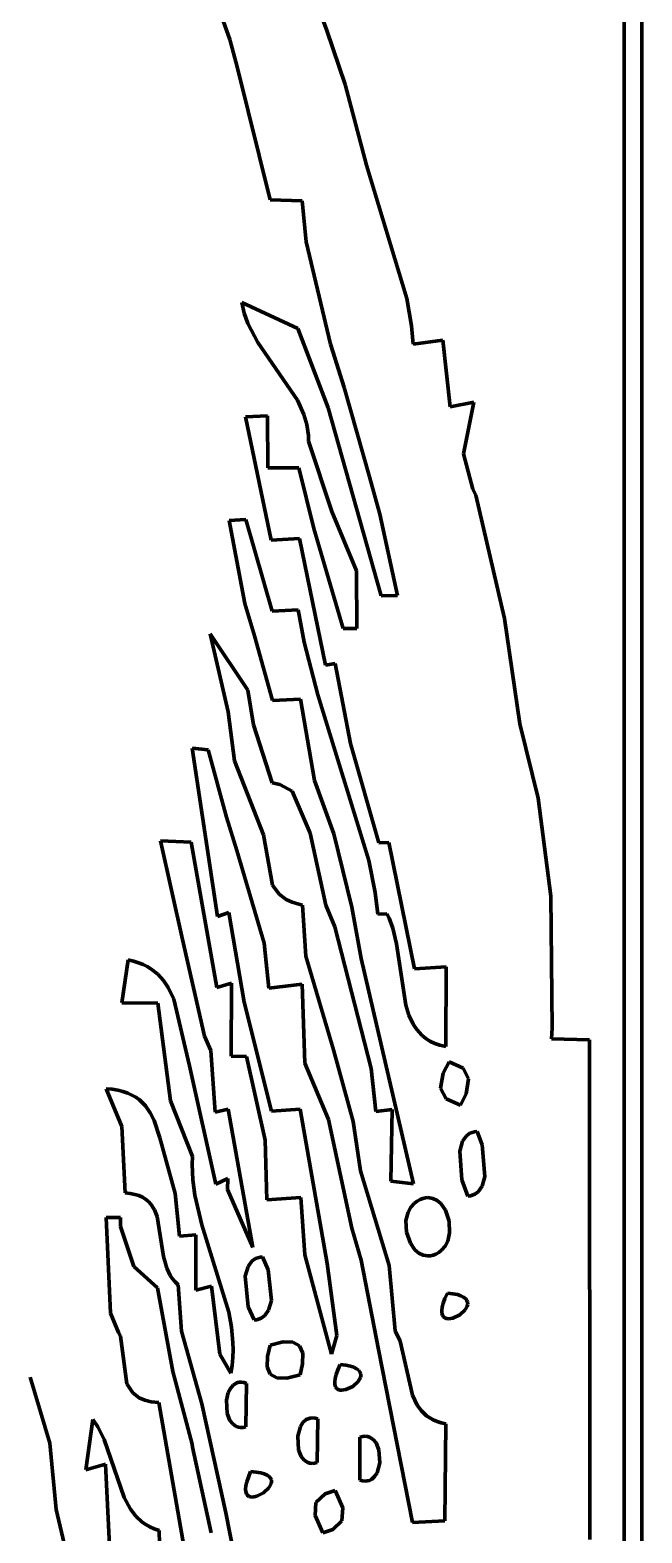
# Model space of a CAD drawing. Header units: millimetres. Extents: x 0 to 7.9, y 0 to 11.
# Drawn here: x 7.399 to 7.875, y 2.463 to 3.632 of the extents above; entities that cross this region are included whole.
import ezdxf

# ---------------------------------------------------------------- set-up
doc = ezdxf.new("R2010")
doc.units = ezdxf.units.MM
doc.layers.add('color#010101ff', color=7, linetype='CONTINUOUS', lineweight=100)
doc.layers.add('color#ffffffff', color=7, linetype='CONTINUOUS', lineweight=100)

msp = doc.modelspace()

# ---------------------------------------------------------------- linework, layer by layer
at = {"layer": 'color#010101ff'}
for p, q in [((7.875, 11.0278), (7.875, 0)), ((7.8611, 0.014), (7.8616, 11.0137)), ((7.5542, 3.6248), (7.5072, 3.7559)), ((7.6132, 3.6766), (7.6297, 3.6317)), ((7.56, 3.6036), (7.5542, 3.6248)), ((7.6297, 3.6317), (7.644, 3.5897)), ((7.5855, 3.5), (7.56, 3.6036)), ((7.644, 3.5897), (7.6607, 3.527)), ((7.6607, 3.527), (7.6919, 3.4234)), ((7.6106, 3.4994), (7.5855, 3.5)), ((7.6137, 3.4673), (7.6106, 3.4994)), ((7.6325, 3.3878), (7.6137, 3.4673)), ((7.5653, 3.4118), (7.5634, 3.4202)), ((7.5634, 3.4202), (7.6072, 3.3999)), ((7.6919, 3.4234), (7.6955, 3.4021)), ((7.5682, 3.4038), (7.5653, 3.4118)), ((7.576, 3.389), (7.5682, 3.4038)), ((7.6072, 3.3999), (7.6307, 3.3382)), ((7.6955, 3.4021), (7.6969, 3.3877)), ((7.6969, 3.3877), (7.7199, 3.391)), ((7.7199, 3.391), (7.7258, 3.3391)), ((7.6069, 3.3443), (7.576, 3.389)), ((7.6344, 3.382), (7.6325, 3.3878)), ((7.6431, 3.354), (7.6344, 3.382)), ((7.6119, 3.3331), (7.6069, 3.3443)), ((7.6628, 3.2847), (7.6431, 3.354)), ((7.5664, 3.3312), (7.5835, 3.3321)), ((7.5835, 3.3321), (7.5837, 3.2917)), ((7.6141, 3.3252), (7.6119, 3.3331)), ((7.6307, 3.3382), (7.672, 3.1919)), ((7.7258, 3.3391), (7.7441, 3.3427)), ((7.7441, 3.3427), (7.7362, 3.3024)), ((7.5863, 3.2352), (7.5664, 3.3312)), ((7.6154, 3.3168), (7.6141, 3.3252)), ((7.6155, 3.3123), (7.6154, 3.3168)), ((7.6336, 3.2576), (7.6155, 3.3123)), ((7.7362, 3.3024), (7.7433, 3.2749)), ((7.5837, 3.2917), (7.608, 3.2917)), ((7.608, 3.2917), (7.6197, 3.2443)), ((7.671, 3.2555), (7.6628, 3.2847)), ((7.7433, 3.2749), (7.7458, 3.2703)), ((7.7458, 3.2703), (7.7681, 3.1743)), ((7.5536, 3.2506), (7.5667, 3.2514)), ((7.5659, 3.1861), (7.5536, 3.2506)), ((7.5667, 3.2514), (7.5872, 3.1802)), ((7.6528, 3.2114), (7.6336, 3.2576)), ((7.6846, 3.1922), (7.671, 3.2555)), ((7.6197, 3.2443), (7.6423, 3.1667)), ((7.6085, 3.2366), (7.5863, 3.2352)), ((7.6287, 3.138), (7.6085, 3.2366)), ((7.6531, 3.1667), (7.6528, 3.2114)), ((7.672, 3.1919), (7.6846, 3.1922)), ((7.5734, 3.161), (7.5659, 3.1861)), ((7.5872, 3.1802), (7.6075, 3.181)), ((7.6075, 3.181), (7.612, 3.1559)), ((7.7681, 3.1743), (7.78, 3.0925)), ((7.5529, 3.1018), (7.5388, 3.1625)), ((7.5388, 3.1625), (7.5683, 3.1186)), ((7.5873, 3.1105), (7.5734, 3.161)), ((7.6423, 3.1667), (7.6531, 3.1667)), ((7.612, 3.1559), (7.6227, 3.1151)), ((7.6362, 3.1393), (7.6287, 3.138)), ((7.6481, 3.0771), (7.6362, 3.1393)), ((7.5683, 3.1186), (7.5727, 3.0916)), ((7.6091, 3.1117), (7.5873, 3.1105)), ((7.62, 3.0484), (7.6091, 3.1117)), ((7.6227, 3.1151), (7.6624, 2.986)), ((7.5579, 3.0636), (7.5529, 3.1018)), ((7.5727, 3.0916), (7.5872, 3.0465)), ((7.78, 3.0925), (7.7941, 3.0347)), ((7.6702, 2.9998), (7.6481, 3.0771)), ((7.5447, 2.9426), (7.5249, 3.0736)), ((7.5249, 3.0736), (7.5372, 3.0721)), ((7.5372, 3.0721), (7.5517, 3.0198)), ((7.5803, 3.0062), (7.5579, 3.0636)), ((7.5872, 3.0465), (7.5932, 3.0452)), ((7.5932, 3.0452), (7.6027, 3.04)), ((7.6027, 3.04), (7.6166, 3.0075)), ((7.6351, 3.0068), (7.62, 3.0484)), ((7.7941, 3.0347), (7.8041, 2.9585)), ((7.5517, 3.0198), (7.5596, 2.9938)), ((7.5875, 2.9669), (7.5803, 3.0062)), ((7.6166, 3.0075), (7.6288, 2.9515)), ((7.6492, 2.9499), (7.6351, 3.0068)), ((7.5174, 2.9247), (7.5002, 3.0014)), ((7.5002, 3.0014), (7.5241, 3.0005)), ((7.5241, 3.0005), (7.544, 2.8873)), ((7.5596, 2.9938), (7.581, 2.9217)), ((7.678, 3.0001), (7.6702, 2.9998)), ((7.698, 2.9019), (7.678, 3.0001)), ((7.6624, 2.986), (7.6673, 2.9612)), ((7.5927, 2.9599), (7.5875, 2.9669)), ((7.5981, 2.9558), (7.5927, 2.9599)), ((7.6673, 2.9612), (7.6695, 2.9444)), ((7.8041, 2.9585), (7.8051, 2.8558)), ((7.6026, 2.9537), (7.5981, 2.9558)), ((7.6078, 2.9521), (7.6026, 2.9537)), ((7.6107, 2.9515), (7.6078, 2.9521)), ((7.6133, 2.9116), (7.6107, 2.9515)), ((7.6288, 2.9515), (7.6359, 2.9345)), ((7.6563, 2.9098), (7.6492, 2.9499)), ((7.5533, 2.9458), (7.5447, 2.9426)), ((7.5653, 2.876), (7.5533, 2.9458)), ((7.6359, 2.9345), (7.6642, 2.8242)), ((7.6695, 2.9444), (7.6765, 2.9446)), ((7.6765, 2.9446), (7.6783, 2.9412)), ((7.6783, 2.9412), (7.681, 2.9336)), ((7.5345, 2.8496), (7.5174, 2.9247)), ((7.681, 2.9336), (7.6839, 2.9213)), ((7.581, 2.9217), (7.5846, 2.8867)), ((7.6348, 2.8389), (7.6133, 2.9116)), ((7.6839, 2.9213), (7.6912, 2.8736)), ((7.4702, 2.8753), (7.4751, 2.9088)), ((7.4751, 2.9088), (7.4792, 2.9078)), ((7.4792, 2.9078), (7.483, 2.9066)), ((7.483, 2.9066), (7.4866, 2.9052)), ((7.4866, 2.9052), (7.4898, 2.9036)), ((7.4898, 2.9036), (7.4928, 2.9018)), ((7.4928, 2.9018), (7.4981, 2.8976)), ((7.6972, 2.7347), (7.6563, 2.9098)), ((7.7225, 2.9033), (7.698, 2.9019)), ((7.7222, 2.8414), (7.7225, 2.9033)), ((7.4981, 2.8976), (7.5025, 2.8927)), ((7.5025, 2.8927), (7.5062, 2.8873)), ((7.544, 2.8873), (7.5556, 2.8907)), ((7.5556, 2.8907), (7.5551, 2.8338)), ((7.5846, 2.8867), (7.6105, 2.8898)), ((7.6105, 2.8898), (7.6127, 2.8286)), ((7.5062, 2.8873), (7.5105, 2.8782)), ((7.5105, 2.8782), (7.5229, 2.8263)), ((7.4982, 2.8751), (7.4702, 2.8753)), ((7.508, 2.7991), (7.4982, 2.8751)), ((7.5867, 2.7912), (7.5653, 2.876)), ((7.6912, 2.8736), (7.6936, 2.8659)), ((7.6936, 2.8659), (7.6969, 2.8589)), ((7.6969, 2.8589), (7.6989, 2.8557)), ((7.6989, 2.8557), (7.7012, 2.8528)), ((7.7012, 2.8528), (7.7038, 2.8501)), ((7.8051, 2.8558), (7.8046, 2.8473)), ((7.5395, 2.8382), (7.5345, 2.8496)), ((7.7038, 2.8501), (7.7067, 2.8477)), ((7.7067, 2.8477), (7.71, 2.8457)), ((7.71, 2.8457), (7.7137, 2.8439)), ((7.7137, 2.8439), (7.7177, 2.8424)), ((7.7177, 2.8424), (7.7222, 2.8414)), ((7.8046, 2.8473), (7.8341, 2.8467)), ((7.8341, 2.8467), (7.8344, 2.4579)), ((7.5428, 2.7904), (7.5395, 2.8382)), ((7.5551, 2.8338), (7.5672, 2.8336)), ((7.5672, 2.8336), (7.5817, 2.7687)), ((7.6501, 2.783), (7.6348, 2.8389)), ((7.7248, 2.8295), (7.7202, 2.8206)), ((7.7357, 2.8246), (7.7248, 2.8295)), ((7.5229, 2.8263), (7.5434, 2.7344)), ((7.6127, 2.8286), (7.6311, 2.7847)), ((7.6642, 2.8242), (7.6679, 2.7909)), ((7.7202, 2.8206), (7.7182, 2.8091)), ((7.7401, 2.8163), (7.7357, 2.8246)), ((7.47, 2.7793), (7.4579, 2.8086)), ((7.4579, 2.8086), (7.4626, 2.8082)), ((7.4626, 2.8082), (7.467, 2.8075)), ((7.467, 2.8075), (7.471, 2.8065)), ((7.471, 2.8065), (7.4747, 2.8052)), ((7.7182, 2.8091), (7.7227, 2.8008)), ((7.7382, 2.8047), (7.7401, 2.8163)), ((7.4747, 2.8052), (7.478, 2.8037)), ((7.478, 2.8037), (7.4811, 2.802)), ((7.4811, 2.802), (7.4838, 2.8)), ((7.4838, 2.8), (7.4863, 2.7977)), ((7.4863, 2.7977), (7.4885, 2.7953)), ((7.4885, 2.7953), (7.4923, 2.7899)), ((7.5251, 2.7558), (7.508, 2.7991)), ((7.7227, 2.8008), (7.7337, 2.7957)), ((7.7337, 2.7957), (7.7382, 2.8047)), ((7.4923, 2.7899), (7.4954, 2.7839)), ((7.4954, 2.7839), (7.4998, 2.7705)), ((7.5528, 2.7928), (7.5428, 2.7904)), ((7.5721, 2.6852), (7.5528, 2.7928)), ((7.609, 2.7927), (7.5867, 2.7912)), ((7.63, 2.6727), (7.609, 2.7927)), ((7.6311, 2.7847), (7.6492, 2.7)), ((7.6559, 2.7446), (7.6501, 2.783)), ((7.6679, 2.7909), (7.6806, 2.7924)), ((7.6806, 2.7924), (7.6796, 2.7367)), ((7.4726, 2.7275), (7.47, 2.7793)), ((7.7383, 2.772), (7.7353, 2.7677)), ((7.7411, 2.774), (7.7383, 2.772)), ((7.7446, 2.7751), (7.7411, 2.774)), ((7.7466, 2.7753), (7.7446, 2.7751)), ((7.7507, 2.765), (7.7466, 2.7753)), ((7.4998, 2.7705), (7.5116, 2.7272)), ((7.5817, 2.7687), (7.583, 2.7222)), ((7.7353, 2.7677), (7.7331, 2.7601)), ((7.7331, 2.7601), (7.7347, 2.7377)), ((7.7528, 2.7404), (7.7507, 2.765)), ((7.5249, 2.7497), (7.5251, 2.7558)), ((7.5254, 2.7377), (7.5249, 2.7497)), ((7.527, 2.7259), (7.5254, 2.7377)), ((7.5434, 2.7344), (7.5527, 2.7387)), ((7.5527, 2.7387), (7.5524, 2.7301)), ((7.6782, 2.671), (7.6559, 2.7446)), ((7.6796, 2.7367), (7.6972, 2.7347)), ((7.7347, 2.7377), (7.7395, 2.7251)), ((7.7506, 2.7328), (7.7528, 2.7404)), ((7.4766, 2.7271), (7.4726, 2.7275)), ((7.4802, 2.7264), (7.4766, 2.7271)), ((7.4834, 2.7254), (7.4802, 2.7264)), ((7.4862, 2.7242), (7.4834, 2.7254)), ((7.4886, 2.7227), (7.4862, 2.7242)), ((7.5116, 2.7272), (7.515, 2.694)), ((7.5325, 2.7028), (7.527, 2.7259)), ((7.5524, 2.7301), (7.5721, 2.6852)), ((7.7395, 2.7251), (7.7414, 2.7253)), ((7.7414, 2.7253), (7.7449, 2.7265)), ((7.7449, 2.7265), (7.7476, 2.7285)), ((7.7476, 2.7285), (7.7506, 2.7328)), ((7.4908, 2.7209), (7.4886, 2.7227)), ((7.4926, 2.7189), (7.4908, 2.7209)), ((7.4955, 2.7144), (7.4926, 2.7189)), ((7.4975, 2.7092), (7.4955, 2.7144)), ((7.583, 2.7222), (7.6094, 2.7239)), ((7.6094, 2.7239), (7.6125, 2.6793)), ((7.6929, 2.7126), (7.6913, 2.7061)), ((7.695, 2.7164), (7.6929, 2.7126)), ((7.6979, 2.7196), (7.695, 2.7164)), ((7.7001, 2.7212), (7.6979, 2.7196)), ((7.7023, 2.7224), (7.7001, 2.7212)), ((7.7044, 2.7232), (7.7023, 2.7224)), ((7.7065, 2.7237), (7.7044, 2.7232)), ((7.7084, 2.7239), (7.7065, 2.7237)), ((7.7122, 2.7233), (7.7084, 2.7239)), ((7.7155, 2.7217), (7.7122, 2.7233)), ((7.7185, 2.7192), (7.7155, 2.7217)), ((7.722, 2.714), (7.7185, 2.7192)), ((7.7249, 2.7055), (7.722, 2.714)), ((7.4578, 2.7083), (7.4691, 2.7084)), ((7.4614, 2.6341), (7.4578, 2.7083)), ((7.4691, 2.7084), (7.4692, 2.7013)), ((7.4692, 2.7013), (7.4795, 2.6702)), ((7.5026, 2.6782), (7.4975, 2.7092)), ((7.5535, 2.6347), (7.5325, 2.7028)), ((7.6913, 2.7061), (7.6917, 2.697)), ((7.7253, 2.6964), (7.7249, 2.7055)), ((7.515, 2.694), (7.5278, 2.695)), ((7.5278, 2.695), (7.5278, 2.652)), ((7.6492, 2.7), (7.6565, 2.6751)), ((7.6917, 2.697), (7.6947, 2.6885)), ((7.7218, 2.6861), (7.7238, 2.6899)), ((7.7238, 2.6899), (7.7253, 2.6964)), ((7.5051, 2.669), (7.5026, 2.6782)), ((7.5777, 2.6775), (7.5742, 2.6764)), ((7.5796, 2.6778), (7.5777, 2.6775)), ((7.5841, 2.6678), (7.5796, 2.6778)), ((7.6125, 2.6793), (7.6334, 2.602)), ((7.6947, 2.6885), (7.6983, 2.6833)), ((7.6983, 2.6833), (7.7012, 2.6807)), ((7.7012, 2.6807), (7.7046, 2.679)), ((7.7046, 2.679), (7.7084, 2.6785)), ((7.7084, 2.6785), (7.7104, 2.6786)), ((7.7104, 2.6786), (7.7125, 2.6792)), ((7.7125, 2.6792), (7.7146, 2.68)), ((7.7146, 2.68), (7.7168, 2.6813)), ((7.7168, 2.6813), (7.719, 2.6829)), ((7.719, 2.6829), (7.7218, 2.6861)), ((7.4795, 2.6702), (7.498, 2.6536)), ((7.5078, 2.6634), (7.5051, 2.669)), ((7.5684, 2.6703), (7.5661, 2.6628)), ((7.5714, 2.6745), (7.5684, 2.6703)), ((7.5742, 2.6764), (7.5714, 2.6745)), ((7.5865, 2.6438), (7.5841, 2.6678)), ((7.6376, 2.6166), (7.63, 2.6727)), ((7.6565, 2.6751), (7.67, 2.6056)), ((7.6829, 2.6203), (7.6782, 2.671)), ((7.5096, 2.6608), (7.5078, 2.6634)), ((7.5116, 2.6583), (7.5096, 2.6608)), ((7.5139, 2.656), (7.5116, 2.6583)), ((7.5165, 2.62), (7.5139, 2.656)), ((7.5278, 2.652), (7.5398, 2.6551)), ((7.5398, 2.6551), (7.5463, 2.6022)), ((7.5661, 2.6628), (7.5685, 2.6388)), ((7.498, 2.6536), (7.5098, 2.5887)), ((7.5844, 2.6364), (7.5865, 2.6438)), ((7.7216, 2.6454), (7.7203, 2.6418)), ((7.7235, 2.6496), (7.7216, 2.6454)), ((7.7278, 2.6491), (7.7235, 2.6496)), ((7.7313, 2.6484), (7.7278, 2.6491)), ((7.7341, 2.6475), (7.7313, 2.6484)), ((7.7362, 2.6464), (7.7341, 2.6475)), ((7.7378, 2.6452), (7.7362, 2.6464)), ((7.7388, 2.6439), (7.7378, 2.6452)), ((7.7393, 2.6425), (7.7388, 2.6439)), ((7.7394, 2.641), (7.7393, 2.6425)), ((7.4675, 2.619), (7.4614, 2.6341)), ((7.5555, 2.6231), (7.5535, 2.6347)), ((7.5685, 2.6388), (7.5732, 2.6287)), ((7.5786, 2.6301), (7.5814, 2.6321)), ((7.5814, 2.6321), (7.5844, 2.6364)), ((7.7195, 2.6387), (7.7191, 2.6361)), ((7.7191, 2.6361), (7.7192, 2.634)), ((7.7192, 2.634), (7.7197, 2.6324)), ((7.7203, 2.6418), (7.7195, 2.6387)), ((7.7197, 2.6324), (7.7205, 2.6311)), ((7.7205, 2.6311), (7.7216, 2.6303)), ((7.7278, 2.6301), (7.7331, 2.6327)), ((7.7331, 2.6327), (7.7374, 2.6365)), ((7.7374, 2.6365), (7.739, 2.6395)), ((7.739, 2.6395), (7.7394, 2.641)), ((7.4691, 2.6161), (7.4675, 2.619)), ((7.5325, 2.5634), (7.5165, 2.62)), ((7.5566, 2.6113), (7.5555, 2.6231)), ((7.5732, 2.6287), (7.5752, 2.6289)), ((7.5752, 2.6289), (7.5786, 2.6301)), ((7.6868, 2.6122), (7.6829, 2.6203)), ((7.7216, 2.6303), (7.7229, 2.6298)), ((7.7229, 2.6298), (7.7244, 2.6296)), ((7.7244, 2.6296), (7.7278, 2.6301)), ((7.4741, 2.5789), (7.4691, 2.6161)), ((7.5567, 2.6054), (7.5566, 2.6113)), ((7.5855, 2.609), (7.5834, 2.6004)), ((7.5957, 2.6116), (7.5855, 2.609)), ((7.6033, 2.6114), (7.5957, 2.6116)), ((7.6084, 2.6086), (7.6033, 2.6114)), ((7.6109, 2.603), (7.6084, 2.6086)), ((7.6334, 2.602), (7.6376, 2.6166)), ((7.6965, 2.5702), (7.6868, 2.6122)), ((7.5463, 2.6022), (7.5549, 2.5872)), ((7.5559, 2.5933), (7.5564, 2.5994)), ((7.5564, 2.5994), (7.5567, 2.6054)), ((7.5834, 2.6004), (7.5832, 2.5922)), ((7.6108, 2.5946), (7.6109, 2.603)), ((7.67, 2.6056), (7.6963, 2.4712)), ((7.3987, 2.5843), (7.4141, 2.5328)), ((7.5098, 2.5887), (7.5249, 2.5322)), ((7.5549, 2.5872), (7.5559, 2.5933)), ((7.5832, 2.5922), (7.5857, 2.5866)), ((7.5857, 2.5866), (7.5908, 2.5837)), ((7.5985, 2.5835), (7.6089, 2.586)), ((7.6089, 2.586), (7.6108, 2.5946)), ((7.637, 2.5862), (7.6362, 2.5831)), ((7.6383, 2.5898), (7.637, 2.5862)), ((7.6402, 2.594), (7.6383, 2.5898)), ((7.6445, 2.5935), (7.6402, 2.594)), ((7.648, 2.5928), (7.6445, 2.5935)), ((7.6508, 2.5919), (7.648, 2.5928)), ((7.6529, 2.5908), (7.6508, 2.5919)), ((7.6545, 2.5896), (7.6529, 2.5908)), ((7.6541, 2.5809), (7.6558, 2.5839)), ((7.6555, 2.5882), (7.6545, 2.5896)), ((7.6561, 2.5868), (7.6555, 2.5882)), ((7.6558, 2.5839), (7.6561, 2.5853)), ((7.6561, 2.5853), (7.6561, 2.5868)), ((7.4786, 2.5721), (7.4741, 2.5789)), ((7.4836, 2.5682), (7.4786, 2.5721)), ((7.5529, 2.5722), (7.5515, 2.5663)), ((7.5546, 2.5755), (7.5529, 2.5722)), ((7.5568, 2.5781), (7.5546, 2.5755)), ((7.5597, 2.5797), (7.5568, 2.5781)), ((7.5613, 2.5802), (7.5597, 2.5797)), ((7.5631, 2.5802), (7.5613, 2.5802)), ((7.5651, 2.58), (7.5631, 2.5802)), ((7.5672, 2.5793), (7.5651, 2.58)), ((7.5666, 2.5455), (7.5672, 2.5793)), ((7.5908, 2.5837), (7.5985, 2.5835)), ((7.6362, 2.5831), (7.6359, 2.5805)), ((7.6359, 2.5805), (7.636, 2.5784)), ((7.636, 2.5784), (7.6365, 2.5768)), ((7.6365, 2.5768), (7.6373, 2.5755)), ((7.6373, 2.5755), (7.6384, 2.5747)), ((7.6384, 2.5747), (7.6397, 2.5742)), ((7.6397, 2.5742), (7.6412, 2.574)), ((7.6412, 2.574), (7.6446, 2.5745)), ((7.6446, 2.5745), (7.6499, 2.577)), ((7.6499, 2.577), (7.6541, 2.5809)), ((7.4879, 2.5663), (7.4836, 2.5682)), ((7.493, 2.5651), (7.4879, 2.5663)), ((7.4989, 2.5646), (7.493, 2.5651)), ((7.5186, 2.4514), (7.4989, 2.5646)), ((7.551, 2.4786), (7.5325, 2.5634)), ((7.5515, 2.5663), (7.5521, 2.556)), ((7.7, 2.5625), (7.6965, 2.5702)), ((7.7033, 2.558), (7.7, 2.5625)), ((7.4422, 2.5122), (7.4475, 2.5513)), ((7.4475, 2.5513), (7.4515, 2.5455)), ((7.5521, 2.556), (7.5542, 2.5506)), ((7.5542, 2.5506), (7.5564, 2.5478)), ((7.6111, 2.5489), (7.6091, 2.5459)), ((7.6136, 2.5512), (7.6111, 2.5489)), ((7.6151, 2.5519), (7.6136, 2.5512)), ((7.6168, 2.5524), (7.6151, 2.5519)), ((7.6186, 2.5525), (7.6168, 2.5524)), ((7.6205, 2.5523), (7.6186, 2.5525)), ((7.6226, 2.5518), (7.6205, 2.5523)), ((7.6222, 2.5177), (7.6226, 2.5518)), ((7.7074, 2.5542), (7.7033, 2.558)), ((7.7098, 2.5525), (7.7074, 2.5542)), ((7.7125, 2.5511), (7.7098, 2.5525)), ((7.7155, 2.5498), (7.7125, 2.5511)), ((7.7188, 2.5488), (7.7155, 2.5498)), ((7.7224, 2.548), (7.7188, 2.5488)), ((7.4515, 2.5455), (7.4564, 2.5358)), ((7.5564, 2.5478), (7.5592, 2.5458)), ((7.5592, 2.5458), (7.5609, 2.5453)), ((7.5609, 2.5453), (7.5626, 2.545)), ((7.5626, 2.545), (7.5646, 2.5451)), ((7.5646, 2.5451), (7.5666, 2.5455)), ((7.6091, 2.5459), (7.607, 2.5382)), ((7.607, 2.5382), (7.6076, 2.5278)), ((7.6555, 2.5376), (7.6554, 2.5041)), ((7.6576, 2.5381), (7.6555, 2.5376)), ((7.6595, 2.5383), (7.6576, 2.5381)), ((7.6613, 2.5381), (7.6595, 2.5383)), ((7.6629, 2.5376), (7.6613, 2.5381)), ((7.6658, 2.5358), (7.6629, 2.5376)), ((7.7216, 2.4725), (7.7224, 2.548)), ((7.4141, 2.5328), (7.4189, 2.4812)), ((7.4564, 2.5358), (7.4719, 2.4905)), ((7.5249, 2.5322), (7.5252, 2.5298)), ((7.5252, 2.5298), (7.5396, 2.463)), ((7.6076, 2.5278), (7.6098, 2.5224)), ((7.668, 2.5331), (7.6658, 2.5358)), ((7.6702, 2.5278), (7.668, 2.5331)), ((7.671, 2.5176), (7.6702, 2.5278)), ((7.4574, 2.5164), (7.4422, 2.5122)), ((7.4604, 2.4533), (7.4574, 2.5164)), ((7.6098, 2.5224), (7.612, 2.5196)), ((7.612, 2.5196), (7.6148, 2.5178)), ((7.6148, 2.5178), (7.6164, 2.5173)), ((7.6164, 2.5173), (7.6182, 2.5171)), ((7.6182, 2.5171), (7.6201, 2.5172)), ((7.6201, 2.5172), (7.6222, 2.5177)), ((7.6689, 2.5099), (7.671, 2.5176)), ((7.5674, 2.5028), (7.5667, 2.4997)), ((7.5686, 2.5065), (7.5674, 2.5028)), ((7.5704, 2.5107), (7.5686, 2.5065)), ((7.5747, 2.5104), (7.5704, 2.5107)), ((7.5782, 2.5099), (7.5747, 2.5104)), ((7.581, 2.5091), (7.5782, 2.5099)), ((7.5832, 2.5081), (7.581, 2.5091)), ((7.5848, 2.507), (7.5832, 2.5081)), ((7.5859, 2.5057), (7.5848, 2.507)), ((7.5865, 2.5043), (7.5859, 2.5057)), ((7.5863, 2.5014), (7.5866, 2.5029)), ((7.5866, 2.5029), (7.5865, 2.5043)), ((7.6554, 2.5041), (7.6575, 2.5035)), ((7.6575, 2.5035), (7.6594, 2.5033)), ((7.6594, 2.5033), (7.6612, 2.5035)), ((7.6612, 2.5035), (7.6629, 2.5039)), ((7.6629, 2.5039), (7.6644, 2.5047)), ((7.6644, 2.5047), (7.6669, 2.5069)), ((7.6669, 2.5069), (7.6689, 2.5099)), ((7.4719, 2.4905), (7.4769, 2.4815)), ((7.5667, 2.4997), (7.5664, 2.4972)), ((7.5664, 2.4972), (7.5666, 2.4951)), ((7.5666, 2.4951), (7.5671, 2.4935)), ((7.5671, 2.4935), (7.568, 2.4923)), ((7.568, 2.4923), (7.5691, 2.4915)), ((7.5691, 2.4915), (7.5704, 2.491)), ((7.5704, 2.491), (7.5719, 2.4909)), ((7.5719, 2.4909), (7.5753, 2.4916)), ((7.5753, 2.4916), (7.5805, 2.4943)), ((7.5805, 2.4943), (7.5847, 2.4984)), ((7.5847, 2.4984), (7.5863, 2.5014)), ((7.6284, 2.4935), (7.6212, 2.4866)), ((7.6362, 2.4961), (7.6284, 2.4935)), ((7.6421, 2.4826), (7.6362, 2.4961)), ((7.4189, 2.4812), (7.4489, 2.3547)), ((7.4769, 2.4815), (7.481, 2.4761)), ((7.5728, 2.3691), (7.551, 2.4786)), ((7.6212, 2.4866), (7.6207, 2.4765)), ((7.6415, 2.4725), (7.6421, 2.4826)), ((7.481, 2.4761), (7.486, 2.4715)), ((7.486, 2.4715), (7.4889, 2.4695)), ((7.4889, 2.4695), (7.492, 2.4677)), ((7.492, 2.4677), (7.4954, 2.4661)), ((7.6207, 2.4765), (7.6267, 2.463)), ((7.6344, 2.4656), (7.6415, 2.4725)), ((7.6963, 2.4712), (7.7216, 2.4725)), ((7.4954, 2.4661), (7.4991, 2.4648)), ((7.4991, 2.4648), (7.5001, 2.4324)), ((7.6267, 2.463), (7.6344, 2.4656))]:
    msp.add_line(p, q, dxfattribs=at)
at = {"layer": 'color#ffffffff'}
for p, q in [((7.8616, 11.0137), (7.8611, 0.014)), ((7.5072, 3.7559), (7.5542, 3.6248)), ((7.6297, 3.6317), (7.6132, 3.6766)), ((7.5542, 3.6248), (7.56, 3.6036)), ((7.644, 3.5897), (7.6297, 3.6317)), ((7.56, 3.6036), (7.5855, 3.5)), ((7.6607, 3.527), (7.644, 3.5897)), ((7.6919, 3.4234), (7.6607, 3.527)), ((7.5855, 3.5), (7.6106, 3.4994)), ((7.6106, 3.4994), (7.6137, 3.4673)), ((7.6137, 3.4673), (7.6325, 3.3878)), ((7.6072, 3.3999), (7.5634, 3.4202)), ((7.5634, 3.4202), (7.5653, 3.4118)), ((7.6955, 3.4021), (7.6919, 3.4234)), ((7.5653, 3.4118), (7.5682, 3.4038)), ((7.5682, 3.4038), (7.576, 3.389)), ((7.6307, 3.3382), (7.6072, 3.3999)), ((7.6969, 3.3877), (7.6955, 3.4021)), ((7.7199, 3.391), (7.6969, 3.3877)), ((7.7258, 3.3391), (7.7199, 3.391)), ((7.576, 3.389), (7.6069, 3.3443)), ((7.6325, 3.3878), (7.6344, 3.382)), ((7.6344, 3.382), (7.6431, 3.354)), ((7.6069, 3.3443), (7.6119, 3.3331)), ((7.6431, 3.354), (7.6628, 3.2847)), ((7.5835, 3.3321), (7.5664, 3.3312)), ((7.5837, 3.2917), (7.5835, 3.3321)), ((7.6119, 3.3331), (7.6141, 3.3252)), ((7.672, 3.1919), (7.6307, 3.3382)), ((7.7441, 3.3427), (7.7258, 3.3391)), ((7.7362, 3.3024), (7.7441, 3.3427)), ((7.5664, 3.3312), (7.5863, 3.2352)), ((7.6141, 3.3252), (7.6154, 3.3168)), ((7.6154, 3.3168), (7.6155, 3.3123)), ((7.6155, 3.3123), (7.6336, 3.2576)), ((7.7433, 3.2749), (7.7362, 3.3024)), ((7.608, 3.2917), (7.5837, 3.2917)), ((7.6197, 3.2443), (7.608, 3.2917)), ((7.6628, 3.2847), (7.671, 3.2555)), ((7.7458, 3.2703), (7.7433, 3.2749)), ((7.7681, 3.1743), (7.7458, 3.2703)), ((7.5667, 3.2514), (7.5536, 3.2506)), ((7.5536, 3.2506), (7.5659, 3.1861)), ((7.5872, 3.1802), (7.5667, 3.2514)), ((7.6336, 3.2576), (7.6528, 3.2114)), ((7.671, 3.2555), (7.6846, 3.1922)), ((7.6423, 3.1667), (7.6197, 3.2443)), ((7.5863, 3.2352), (7.6085, 3.2366)), ((7.6085, 3.2366), (7.6287, 3.138)), ((7.6528, 3.2114), (7.6531, 3.1667)), ((7.6846, 3.1922), (7.672, 3.1919)), ((7.5659, 3.1861), (7.5734, 3.161)), ((7.6075, 3.181), (7.5872, 3.1802)), ((7.612, 3.1559), (7.6075, 3.181)), ((7.78, 3.0925), (7.7681, 3.1743)), ((7.5683, 3.1186), (7.5388, 3.1625)), ((7.5388, 3.1625), (7.5529, 3.1018)), ((7.5734, 3.161), (7.5873, 3.1105)), ((7.6531, 3.1667), (7.6423, 3.1667)), ((7.6227, 3.1151), (7.612, 3.1559)), ((7.6287, 3.138), (7.6362, 3.1393)), ((7.6362, 3.1393), (7.6481, 3.0771)), ((7.5727, 3.0916), (7.5683, 3.1186)), ((7.5873, 3.1105), (7.6091, 3.1117)), ((7.6091, 3.1117), (7.62, 3.0484)), ((7.6624, 2.986), (7.6227, 3.1151)), ((7.5529, 3.1018), (7.5579, 3.0636)), ((7.5872, 3.0465), (7.5727, 3.0916)), ((7.7941, 3.0347), (7.78, 3.0925)), ((7.6481, 3.0771), (7.6702, 2.9998)), ((7.5372, 3.0721), (7.5249, 3.0736)), ((7.5249, 3.0736), (7.5447, 2.9426)), ((7.5517, 3.0198), (7.5372, 3.0721)), ((7.5579, 3.0636), (7.5803, 3.0062)), ((7.5932, 3.0452), (7.5872, 3.0465)), ((7.6027, 3.04), (7.5932, 3.0452)), ((7.6166, 3.0075), (7.6027, 3.04)), ((7.62, 3.0484), (7.6351, 3.0068)), ((7.8041, 2.9585), (7.7941, 3.0347)), ((7.5596, 2.9938), (7.5517, 3.0198)), ((7.5803, 3.0062), (7.5875, 2.9669)), ((7.6288, 2.9515), (7.6166, 3.0075)), ((7.6351, 3.0068), (7.6492, 2.9499)), ((7.5241, 3.0005), (7.5002, 3.0014)), ((7.5002, 3.0014), (7.5174, 2.9247)), ((7.544, 2.8873), (7.5241, 3.0005)), ((7.581, 2.9217), (7.5596, 2.9938)), ((7.6702, 2.9998), (7.678, 3.0001)), ((7.678, 3.0001), (7.698, 2.9019)), ((7.6673, 2.9612), (7.6624, 2.986)), ((7.5875, 2.9669), (7.5927, 2.9599)), ((7.5927, 2.9599), (7.5981, 2.9558)), ((7.6695, 2.9444), (7.6673, 2.9612)), ((7.8051, 2.8558), (7.8041, 2.9585)), ((7.5981, 2.9558), (7.6026, 2.9537)), ((7.6026, 2.9537), (7.6078, 2.9521)), ((7.6078, 2.9521), (7.6107, 2.9515)), ((7.6107, 2.9515), (7.6133, 2.9116)), ((7.6359, 2.9345), (7.6288, 2.9515)), ((7.6492, 2.9499), (7.6563, 2.9098)), ((7.5447, 2.9426), (7.5533, 2.9458)), ((7.5533, 2.9458), (7.5653, 2.876)), ((7.6642, 2.8242), (7.6359, 2.9345)), ((7.6765, 2.9446), (7.6695, 2.9444)), ((7.6783, 2.9412), (7.6765, 2.9446)), ((7.681, 2.9336), (7.6783, 2.9412)), ((7.5174, 2.9247), (7.5345, 2.8496)), ((7.6839, 2.9213), (7.681, 2.9336)), ((7.5846, 2.8867), (7.581, 2.9217)), ((7.6133, 2.9116), (7.6348, 2.8389)), ((7.6912, 2.8736), (7.6839, 2.9213)), ((7.4751, 2.9088), (7.4702, 2.8753)), ((7.4792, 2.9078), (7.4751, 2.9088)), ((7.483, 2.9066), (7.4792, 2.9078)), ((7.4866, 2.9052), (7.483, 2.9066)), ((7.4898, 2.9036), (7.4866, 2.9052)), ((7.4928, 2.9018), (7.4898, 2.9036)), ((7.4981, 2.8976), (7.4928, 2.9018)), ((7.6563, 2.9098), (7.6972, 2.7347)), ((7.698, 2.9019), (7.7225, 2.9033)), ((7.7225, 2.9033), (7.7222, 2.8414)), ((7.5025, 2.8927), (7.4981, 2.8976)), ((7.5062, 2.8873), (7.5025, 2.8927)), ((7.5556, 2.8907), (7.544, 2.8873)), ((7.5551, 2.8338), (7.5556, 2.8907)), ((7.6105, 2.8898), (7.5846, 2.8867)), ((7.6127, 2.8286), (7.6105, 2.8898)), ((7.5105, 2.8782), (7.5062, 2.8873)), ((7.5229, 2.8263), (7.5105, 2.8782)), ((7.4702, 2.8753), (7.4982, 2.8751)), ((7.4982, 2.8751), (7.508, 2.7991)), ((7.5653, 2.876), (7.5867, 2.7912)), ((7.6936, 2.8659), (7.6912, 2.8736)), ((7.6969, 2.8589), (7.6936, 2.8659)), ((7.6989, 2.8557), (7.6969, 2.8589)), ((7.7012, 2.8528), (7.6989, 2.8557)), ((7.7038, 2.8501), (7.7012, 2.8528)), ((7.8046, 2.8473), (7.8051, 2.8558)), ((7.5345, 2.8496), (7.5395, 2.8382)), ((7.7067, 2.8477), (7.7038, 2.8501)), ((7.71, 2.8457), (7.7067, 2.8477)), ((7.7137, 2.8439), (7.71, 2.8457)), ((7.7177, 2.8424), (7.7137, 2.8439)), ((7.7222, 2.8414), (7.7177, 2.8424)), ((7.8341, 2.8467), (7.8046, 2.8473)), ((7.8344, 2.4579), (7.8341, 2.8467)), ((7.5395, 2.8382), (7.5428, 2.7904)), ((7.5672, 2.8336), (7.5551, 2.8338)), ((7.5817, 2.7687), (7.5672, 2.8336)), ((7.6348, 2.8389), (7.6501, 2.783)), ((7.7202, 2.8206), (7.7248, 2.8295)), ((7.7248, 2.8295), (7.7357, 2.8246)), ((7.5434, 2.7344), (7.5229, 2.8263)), ((7.6311, 2.7847), (7.6127, 2.8286)), ((7.6679, 2.7909), (7.6642, 2.8242)), ((7.7182, 2.8091), (7.7202, 2.8206)), ((7.7357, 2.8246), (7.7401, 2.8163)), ((7.4626, 2.8082), (7.4579, 2.8086)), ((7.4579, 2.8086), (7.47, 2.7793)), ((7.467, 2.8075), (7.4626, 2.8082)), ((7.471, 2.8065), (7.467, 2.8075)), ((7.4747, 2.8052), (7.471, 2.8065)), ((7.7227, 2.8008), (7.7182, 2.8091)), ((7.7401, 2.8163), (7.7382, 2.8047)), ((7.478, 2.8037), (7.4747, 2.8052)), ((7.4811, 2.802), (7.478, 2.8037)), ((7.4838, 2.8), (7.4811, 2.802)), ((7.4863, 2.7977), (7.4838, 2.8)), ((7.4885, 2.7953), (7.4863, 2.7977)), ((7.4923, 2.7899), (7.4885, 2.7953)), ((7.508, 2.7991), (7.5251, 2.7558)), ((7.7337, 2.7957), (7.7227, 2.8008)), ((7.7382, 2.8047), (7.7337, 2.7957)), ((7.4954, 2.7839), (7.4923, 2.7899)), ((7.4998, 2.7705), (7.4954, 2.7839)), ((7.5428, 2.7904), (7.5528, 2.7928)), ((7.5528, 2.7928), (7.5721, 2.6852)), ((7.5867, 2.7912), (7.609, 2.7927)), ((7.609, 2.7927), (7.63, 2.6727)), ((7.6492, 2.7), (7.6311, 2.7847)), ((7.6501, 2.783), (7.6559, 2.7446)), ((7.6806, 2.7924), (7.6679, 2.7909)), ((7.6796, 2.7367), (7.6806, 2.7924)), ((7.47, 2.7793), (7.4726, 2.7275)), ((7.7353, 2.7677), (7.7383, 2.772)), ((7.7383, 2.772), (7.7411, 2.774)), ((7.7411, 2.774), (7.7446, 2.7751)), ((7.7446, 2.7751), (7.7466, 2.7753)), ((7.7466, 2.7753), (7.7507, 2.765)), ((7.5116, 2.7272), (7.4998, 2.7705)), ((7.583, 2.7222), (7.5817, 2.7687)), ((7.7331, 2.7601), (7.7353, 2.7677)), ((7.7347, 2.7377), (7.7331, 2.7601)), ((7.7507, 2.765), (7.7528, 2.7404)), ((7.5251, 2.7558), (7.5249, 2.7497)), ((7.5249, 2.7497), (7.5254, 2.7377)), ((7.5254, 2.7377), (7.527, 2.7259)), ((7.5527, 2.7387), (7.5434, 2.7344)), ((7.5524, 2.7301), (7.5527, 2.7387)), ((7.6559, 2.7446), (7.6782, 2.671)), ((7.6972, 2.7347), (7.6796, 2.7367)), ((7.7395, 2.7251), (7.7347, 2.7377)), ((7.7528, 2.7404), (7.7506, 2.7328)), ((7.4726, 2.7275), (7.4766, 2.7271)), ((7.4766, 2.7271), (7.4802, 2.7264)), ((7.4802, 2.7264), (7.4834, 2.7254)), ((7.4834, 2.7254), (7.4862, 2.7242)), ((7.4862, 2.7242), (7.4886, 2.7227)), ((7.515, 2.694), (7.5116, 2.7272)), ((7.527, 2.7259), (7.5325, 2.7028)), ((7.5721, 2.6852), (7.5524, 2.7301)), ((7.7414, 2.7253), (7.7395, 2.7251)), ((7.7449, 2.7265), (7.7414, 2.7253)), ((7.7476, 2.7285), (7.7449, 2.7265)), ((7.7506, 2.7328), (7.7476, 2.7285)), ((7.4886, 2.7227), (7.4908, 2.7209)), ((7.4908, 2.7209), (7.4926, 2.7189)), ((7.4926, 2.7189), (7.4955, 2.7144)), ((7.4955, 2.7144), (7.4975, 2.7092)), ((7.6094, 2.7239), (7.583, 2.7222)), ((7.6125, 2.6793), (7.6094, 2.7239)), ((7.6913, 2.7061), (7.6929, 2.7126)), ((7.6929, 2.7126), (7.695, 2.7164)), ((7.695, 2.7164), (7.6979, 2.7196)), ((7.6979, 2.7196), (7.7001, 2.7212)), ((7.7001, 2.7212), (7.7023, 2.7224)), ((7.7023, 2.7224), (7.7044, 2.7232)), ((7.7044, 2.7232), (7.7065, 2.7237)), ((7.7065, 2.7237), (7.7084, 2.7239)), ((7.7084, 2.7239), (7.7122, 2.7233)), ((7.7122, 2.7233), (7.7155, 2.7217)), ((7.7155, 2.7217), (7.7185, 2.7192)), ((7.7185, 2.7192), (7.722, 2.714)), ((7.722, 2.714), (7.7249, 2.7055)), ((7.4691, 2.7084), (7.4578, 2.7083)), ((7.4578, 2.7083), (7.4614, 2.6341)), ((7.4692, 2.7013), (7.4691, 2.7084)), ((7.4795, 2.6702), (7.4692, 2.7013)), ((7.4975, 2.7092), (7.5026, 2.6782)), ((7.5325, 2.7028), (7.5535, 2.6347)), ((7.6917, 2.697), (7.6913, 2.7061)), ((7.7249, 2.7055), (7.7253, 2.6964)), ((7.5278, 2.695), (7.515, 2.694)), ((7.5278, 2.652), (7.5278, 2.695)), ((7.6565, 2.6751), (7.6492, 2.7)), ((7.6947, 2.6885), (7.6917, 2.697)), ((7.7238, 2.6899), (7.7218, 2.6861)), ((7.7253, 2.6964), (7.7238, 2.6899)), ((7.5026, 2.6782), (7.5051, 2.669)), ((7.5742, 2.6764), (7.5777, 2.6775)), ((7.5777, 2.6775), (7.5796, 2.6778)), ((7.5796, 2.6778), (7.5841, 2.6678)), ((7.6334, 2.602), (7.6125, 2.6793)), ((7.6983, 2.6833), (7.6947, 2.6885)), ((7.7012, 2.6807), (7.6983, 2.6833)), ((7.7046, 2.679), (7.7012, 2.6807)), ((7.7084, 2.6785), (7.7046, 2.679)), ((7.7104, 2.6786), (7.7084, 2.6785)), ((7.7125, 2.6792), (7.7104, 2.6786)), ((7.7146, 2.68), (7.7125, 2.6792)), ((7.7168, 2.6813), (7.7146, 2.68)), ((7.719, 2.6829), (7.7168, 2.6813)), ((7.7218, 2.6861), (7.719, 2.6829)), ((7.498, 2.6536), (7.4795, 2.6702)), ((7.5051, 2.669), (7.5078, 2.6634)), ((7.5661, 2.6628), (7.5684, 2.6703)), ((7.5684, 2.6703), (7.5714, 2.6745)), ((7.5714, 2.6745), (7.5742, 2.6764)), ((7.5841, 2.6678), (7.5865, 2.6438)), ((7.63, 2.6727), (7.6376, 2.6166)), ((7.67, 2.6056), (7.6565, 2.6751)), ((7.6782, 2.671), (7.6829, 2.6203)), ((7.5078, 2.6634), (7.5096, 2.6608)), ((7.5096, 2.6608), (7.5116, 2.6583)), ((7.5116, 2.6583), (7.5139, 2.656)), ((7.5139, 2.656), (7.5165, 2.62)), ((7.5398, 2.6551), (7.5278, 2.652)), ((7.5463, 2.6022), (7.5398, 2.6551)), ((7.5685, 2.6388), (7.5661, 2.6628)), ((7.5098, 2.5887), (7.498, 2.6536)), ((7.5865, 2.6438), (7.5844, 2.6364)), ((7.7203, 2.6418), (7.7216, 2.6454)), ((7.7216, 2.6454), (7.7235, 2.6496)), ((7.7235, 2.6496), (7.7278, 2.6491)), ((7.7278, 2.6491), (7.7313, 2.6484)), ((7.7313, 2.6484), (7.7341, 2.6475)), ((7.7341, 2.6475), (7.7362, 2.6464)), ((7.7362, 2.6464), (7.7378, 2.6452)), ((7.7378, 2.6452), (7.7388, 2.6439)), ((7.7388, 2.6439), (7.7393, 2.6425)), ((7.7393, 2.6425), (7.7394, 2.641)), ((7.4614, 2.6341), (7.4675, 2.619)), ((7.5535, 2.6347), (7.5555, 2.6231)), ((7.5732, 2.6287), (7.5685, 2.6388)), ((7.5814, 2.6321), (7.5786, 2.6301)), ((7.5844, 2.6364), (7.5814, 2.6321)), ((7.7191, 2.6361), (7.7195, 2.6387)), ((7.7192, 2.634), (7.7191, 2.6361)), ((7.7197, 2.6324), (7.7192, 2.634)), ((7.7195, 2.6387), (7.7203, 2.6418)), ((7.7205, 2.6311), (7.7197, 2.6324)), ((7.7216, 2.6303), (7.7205, 2.6311)), ((7.7331, 2.6327), (7.7278, 2.6301)), ((7.7374, 2.6365), (7.7331, 2.6327)), ((7.739, 2.6395), (7.7374, 2.6365)), ((7.7394, 2.641), (7.739, 2.6395)), ((7.4675, 2.619), (7.4691, 2.6161)), ((7.5165, 2.62), (7.5325, 2.5634)), ((7.5555, 2.6231), (7.5566, 2.6113)), ((7.5752, 2.6289), (7.5732, 2.6287)), ((7.5786, 2.6301), (7.5752, 2.6289)), ((7.6829, 2.6203), (7.6868, 2.6122)), ((7.7229, 2.6298), (7.7216, 2.6303)), ((7.7244, 2.6296), (7.7229, 2.6298)), ((7.7278, 2.6301), (7.7244, 2.6296)), ((7.4691, 2.6161), (7.4741, 2.5789)), ((7.5566, 2.6113), (7.5567, 2.6054)), ((7.5834, 2.6004), (7.5855, 2.609)), ((7.5855, 2.609), (7.5957, 2.6116)), ((7.5957, 2.6116), (7.6033, 2.6114)), ((7.6033, 2.6114), (7.6084, 2.6086)), ((7.6084, 2.6086), (7.6109, 2.603)), ((7.6376, 2.6166), (7.6334, 2.602)), ((7.6868, 2.6122), (7.6965, 2.5702)), ((7.5549, 2.5872), (7.5463, 2.6022)), ((7.5564, 2.5994), (7.5559, 2.5933)), ((7.5567, 2.6054), (7.5564, 2.5994)), ((7.5832, 2.5922), (7.5834, 2.6004)), ((7.6109, 2.603), (7.6108, 2.5946)), ((7.6963, 2.4712), (7.67, 2.6056)), ((7.4141, 2.5328), (7.3987, 2.5843)), ((7.5249, 2.5322), (7.5098, 2.5887)), ((7.5559, 2.5933), (7.5549, 2.5872)), ((7.5857, 2.5866), (7.5832, 2.5922)), ((7.5908, 2.5837), (7.5857, 2.5866)), ((7.6089, 2.586), (7.5985, 2.5835)), ((7.6108, 2.5946), (7.6089, 2.586)), ((7.6362, 2.5831), (7.637, 2.5862)), ((7.637, 2.5862), (7.6383, 2.5898)), ((7.6383, 2.5898), (7.6402, 2.594)), ((7.6402, 2.594), (7.6445, 2.5935)), ((7.6445, 2.5935), (7.648, 2.5928)), ((7.648, 2.5928), (7.6508, 2.5919)), ((7.6508, 2.5919), (7.6529, 2.5908)), ((7.6529, 2.5908), (7.6545, 2.5896)), ((7.6558, 2.5839), (7.6541, 2.5809)), ((7.6545, 2.5896), (7.6555, 2.5882)), ((7.6555, 2.5882), (7.6561, 2.5868)), ((7.6561, 2.5853), (7.6558, 2.5839)), ((7.6561, 2.5868), (7.6561, 2.5853)), ((7.4741, 2.5789), (7.4786, 2.5721)), ((7.4786, 2.5721), (7.4836, 2.5682)), ((7.5515, 2.5663), (7.5529, 2.5722)), ((7.5529, 2.5722), (7.5546, 2.5755)), ((7.5546, 2.5755), (7.5568, 2.5781)), ((7.5568, 2.5781), (7.5597, 2.5797)), ((7.5597, 2.5797), (7.5613, 2.5802)), ((7.5613, 2.5802), (7.5631, 2.5802)), ((7.5631, 2.5802), (7.5651, 2.58)), ((7.5651, 2.58), (7.5672, 2.5793)), ((7.5672, 2.5793), (7.5666, 2.5455)), ((7.5985, 2.5835), (7.5908, 2.5837)), ((7.6359, 2.5805), (7.6362, 2.5831)), ((7.636, 2.5784), (7.6359, 2.5805)), ((7.6365, 2.5768), (7.636, 2.5784)), ((7.6373, 2.5755), (7.6365, 2.5768)), ((7.6384, 2.5747), (7.6373, 2.5755)), ((7.6397, 2.5742), (7.6384, 2.5747)), ((7.6412, 2.574), (7.6397, 2.5742)), ((7.6446, 2.5745), (7.6412, 2.574)), ((7.6499, 2.577), (7.6446, 2.5745)), ((7.6541, 2.5809), (7.6499, 2.577)), ((7.4836, 2.5682), (7.4879, 2.5663)), ((7.4879, 2.5663), (7.493, 2.5651)), ((7.493, 2.5651), (7.4989, 2.5646)), ((7.4989, 2.5646), (7.5186, 2.4514)), ((7.5325, 2.5634), (7.551, 2.4786)), ((7.5521, 2.556), (7.5515, 2.5663)), ((7.6965, 2.5702), (7.7, 2.5625)), ((7.7, 2.5625), (7.7033, 2.558)), ((7.4475, 2.5513), (7.4422, 2.5122)), ((7.4515, 2.5455), (7.4475, 2.5513)), ((7.5542, 2.5506), (7.5521, 2.556)), ((7.5564, 2.5478), (7.5542, 2.5506)), ((7.6091, 2.5459), (7.6111, 2.5489)), ((7.6111, 2.5489), (7.6136, 2.5512)), ((7.6136, 2.5512), (7.6151, 2.5519)), ((7.6151, 2.5519), (7.6168, 2.5524)), ((7.6168, 2.5524), (7.6186, 2.5525)), ((7.6186, 2.5525), (7.6205, 2.5523)), ((7.6205, 2.5523), (7.6226, 2.5518)), ((7.6226, 2.5518), (7.6222, 2.5177)), ((7.7033, 2.558), (7.7074, 2.5542)), ((7.7074, 2.5542), (7.7098, 2.5525)), ((7.7098, 2.5525), (7.7125, 2.5511)), ((7.7125, 2.5511), (7.7155, 2.5498)), ((7.7155, 2.5498), (7.7188, 2.5488)), ((7.7188, 2.5488), (7.7224, 2.548)), ((7.4564, 2.5358), (7.4515, 2.5455)), ((7.5592, 2.5458), (7.5564, 2.5478)), ((7.5609, 2.5453), (7.5592, 2.5458)), ((7.5626, 2.545), (7.5609, 2.5453)), ((7.5646, 2.5451), (7.5626, 2.545)), ((7.5666, 2.5455), (7.5646, 2.5451)), ((7.607, 2.5382), (7.6091, 2.5459)), ((7.6076, 2.5278), (7.607, 2.5382)), ((7.6554, 2.5041), (7.6555, 2.5376)), ((7.6555, 2.5376), (7.6576, 2.5381)), ((7.6576, 2.5381), (7.6595, 2.5383)), ((7.6595, 2.5383), (7.6613, 2.5381)), ((7.6613, 2.5381), (7.6629, 2.5376)), ((7.6629, 2.5376), (7.6658, 2.5358)), ((7.7224, 2.548), (7.7216, 2.4725)), ((7.4189, 2.4812), (7.4141, 2.5328)), ((7.4719, 2.4905), (7.4564, 2.5358)), ((7.5252, 2.5298), (7.5249, 2.5322)), ((7.5396, 2.463), (7.5252, 2.5298)), ((7.6098, 2.5224), (7.6076, 2.5278)), ((7.6658, 2.5358), (7.668, 2.5331)), ((7.668, 2.5331), (7.6702, 2.5278)), ((7.6702, 2.5278), (7.671, 2.5176)), ((7.4422, 2.5122), (7.4574, 2.5164)), ((7.4574, 2.5164), (7.4604, 2.4533)), ((7.612, 2.5196), (7.6098, 2.5224)), ((7.6148, 2.5178), (7.612, 2.5196)), ((7.6164, 2.5173), (7.6148, 2.5178)), ((7.6182, 2.5171), (7.6164, 2.5173)), ((7.6201, 2.5172), (7.6182, 2.5171)), ((7.6222, 2.5177), (7.6201, 2.5172)), ((7.671, 2.5176), (7.6689, 2.5099)), ((7.5667, 2.4997), (7.5674, 2.5028)), ((7.5674, 2.5028), (7.5686, 2.5065)), ((7.5686, 2.5065), (7.5704, 2.5107)), ((7.5704, 2.5107), (7.5747, 2.5104)), ((7.5747, 2.5104), (7.5782, 2.5099)), ((7.5782, 2.5099), (7.581, 2.5091)), ((7.581, 2.5091), (7.5832, 2.5081)), ((7.5832, 2.5081), (7.5848, 2.507)), ((7.5848, 2.507), (7.5859, 2.5057)), ((7.5859, 2.5057), (7.5865, 2.5043)), ((7.5866, 2.5029), (7.5863, 2.5014)), ((7.5865, 2.5043), (7.5866, 2.5029)), ((7.6575, 2.5035), (7.6554, 2.5041)), ((7.6594, 2.5033), (7.6575, 2.5035)), ((7.6612, 2.5035), (7.6594, 2.5033)), ((7.6629, 2.5039), (7.6612, 2.5035)), ((7.6644, 2.5047), (7.6629, 2.5039)), ((7.6669, 2.5069), (7.6644, 2.5047)), ((7.6689, 2.5099), (7.6669, 2.5069)), ((7.4769, 2.4815), (7.4719, 2.4905)), ((7.5664, 2.4972), (7.5667, 2.4997)), ((7.5666, 2.4951), (7.5664, 2.4972)), ((7.5671, 2.4935), (7.5666, 2.4951)), ((7.568, 2.4923), (7.5671, 2.4935)), ((7.5691, 2.4915), (7.568, 2.4923)), ((7.5704, 2.491), (7.5691, 2.4915)), ((7.5719, 2.4909), (7.5704, 2.491)), ((7.5753, 2.4916), (7.5719, 2.4909)), ((7.5805, 2.4943), (7.5753, 2.4916)), ((7.5847, 2.4984), (7.5805, 2.4943)), ((7.5863, 2.5014), (7.5847, 2.4984)), ((7.6212, 2.4866), (7.6284, 2.4935)), ((7.6284, 2.4935), (7.6362, 2.4961)), ((7.6362, 2.4961), (7.6421, 2.4826)), ((7.4489, 2.3547), (7.4189, 2.4812)), ((7.481, 2.4761), (7.4769, 2.4815)), ((7.551, 2.4786), (7.5728, 2.3691)), ((7.6207, 2.4765), (7.6212, 2.4866)), ((7.6421, 2.4826), (7.6415, 2.4725)), ((7.486, 2.4715), (7.481, 2.4761)), ((7.4889, 2.4695), (7.486, 2.4715)), ((7.492, 2.4677), (7.4889, 2.4695)), ((7.4954, 2.4661), (7.492, 2.4677)), ((7.6267, 2.463), (7.6207, 2.4765)), ((7.6415, 2.4725), (7.6344, 2.4656)), ((7.7216, 2.4725), (7.6963, 2.4712)), ((7.4991, 2.4648), (7.4954, 2.4661)), ((7.5001, 2.4324), (7.4991, 2.4648)), ((7.6344, 2.4656), (7.6267, 2.463))]:
    msp.add_line(p, q, dxfattribs=at)

doc.saveas('drawing.dxf')
